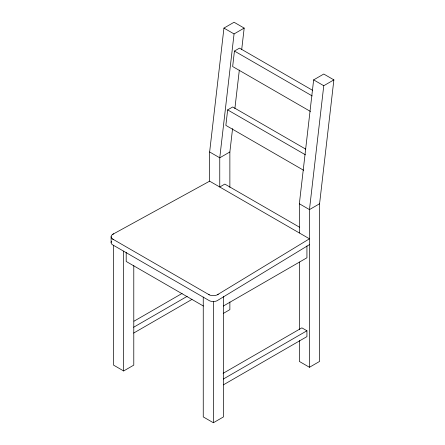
<?xml version="1.0" encoding="UTF-8"?>
<svg xmlns="http://www.w3.org/2000/svg" width="445" height="445" viewBox="0 0 445 445"><rect width="100%" height="100%" fill="white"/><g stroke="black" fill="none" stroke-linecap="round" stroke-linejoin="round"><path stroke-width="0.67" d="M217.305 294.807L309.459 238.798L209.639 181.171L209.639 151.968L223.946 28.091L234.059 22.25L244.177 28.091L241.713 49.423M244.177 28.091L234.059 33.931L219.758 157.808L219.758 187.006L224.814 184.091L299.613 227.273M305.715 149.125L232.707 106.972L227.651 109.893L225.86 125.379L303.657 170.29M312.507 90.279L239.499 48.132L234.443 51.053L232.657 66.539L310.449 111.45M229.87 187.395L229.87 151.968L232.574 128.572M234.877 108.613L239.327 70.071M299.346 232.958L299.346 203.76L313.647 79.877L323.765 74.037L333.878 79.877L319.577 203.76L319.577 361.435L309.459 367.275L299.346 361.435L299.346 340.575M333.878 79.877L323.765 85.718L309.459 209.601L309.459 367.275M218.295 294.201L216.938 294.985A6.241 3.605 0 0 1 209.706 295.041L208.31 294.273M309.459 244.639L216.938 300.826A6.241 3.605 0 0 1 209.706 300.881L112.229 244.6A6.241 3.605 0 0 1 111.439 241.413M229.87 151.968L219.758 157.808L209.639 151.968M319.577 203.76L309.459 209.601L299.346 203.76M134.012 321.19L182.111 293.422M133.656 327.236L187.167 296.342M133.656 333.071L191.979 299.402M223.362 306.026L306.933 257.777L306.933 245.957M113.553 245.256L113.553 365.123L123.665 370.963L133.784 365.123L133.784 265.348M223.329 313.425L229.87 309.642L229.87 302.005M223.112 373.327L301.871 327.854L306.933 330.774L306.933 336.615L223.362 384.864M223.362 379.023L306.933 330.774M203.254 297.049L203.254 416.909L213.372 422.75L223.485 416.909L223.485 296.353M112.635 234.376L209.639 181.171M113.681 233.803L112.324 234.587A6.241 3.605 0 0 0 112.229 238.759L113.553 239.566M223.946 28.091L234.059 33.931M313.647 79.877L323.765 85.718M234.443 51.053L312.24 95.964M227.651 109.893L305.442 154.81M112.529 238.976L209.334 294.863M203.393 306.032L126.196 261.465L126.196 252.426M299.346 262.016L299.346 329.456M213.372 301.499L213.372 422.75M123.665 251.097L123.665 370.963M111.122 236.668L111.122 242.503"/></g></svg>
